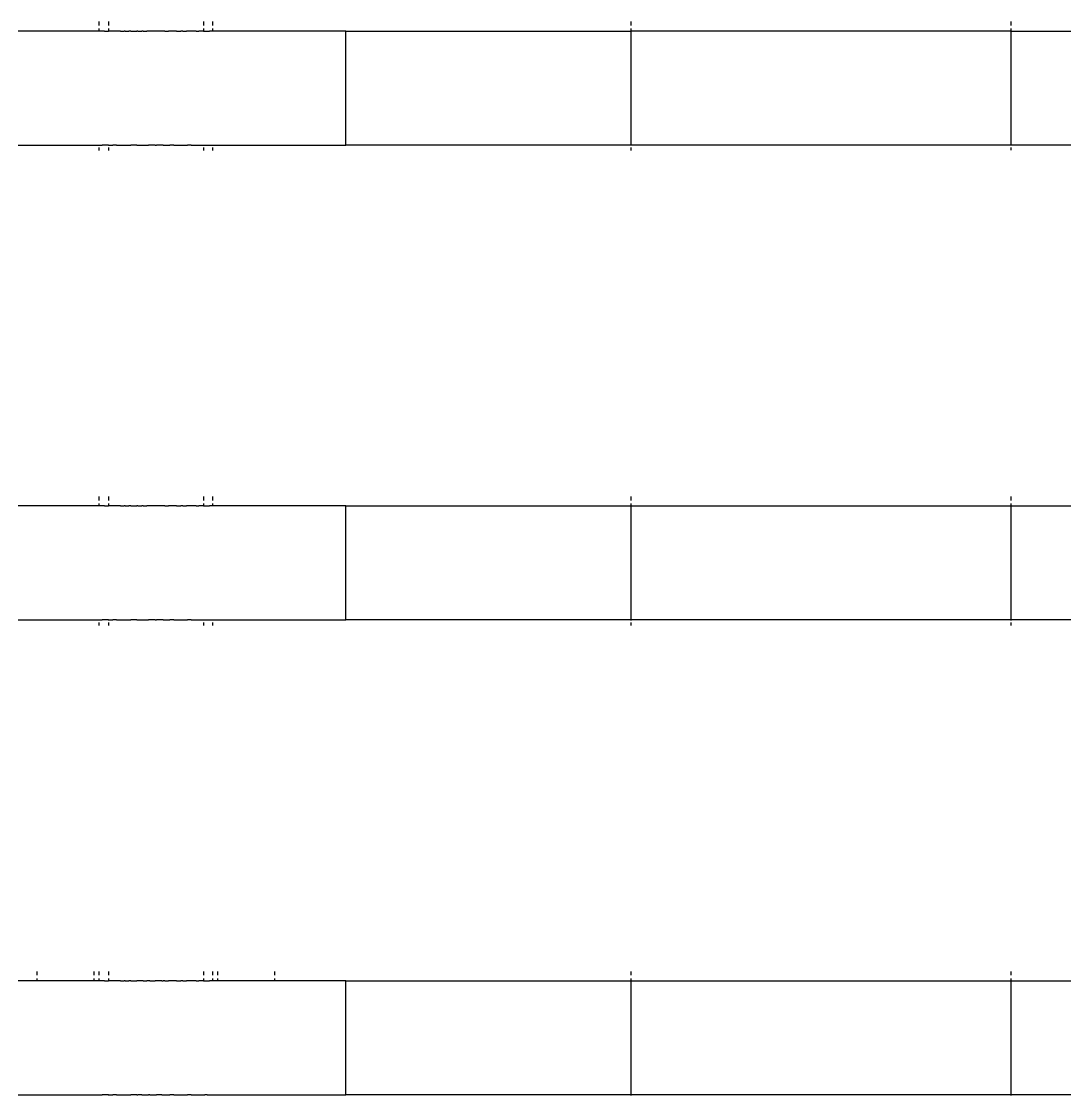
# Model space of a CAD drawing. Header units: millimetres. Extents: x -2916 to 2490, y 92 to 4100.
# Drawn here: x -1786.2 to -1676.5, y 2906.1 to 3019.1 of the extents above; entities that cross this region are included whole.
import ezdxf

# ---------------------------------------------------------------- set-up
doc = ezdxf.new("R2010")
doc.units = ezdxf.units.MM

msp = doc.modelspace()

# ---------------------------------------------------------------- linework, layer by layer
for p, q in [((-1778.08, 3019.14), (-1778.08, 3018.73)), ((-1777.08, 3019.14), (-1777.08, 3018.73)), ((-1767.08, 3019.14), (-1767.08, 3018.73)), ((-1766.08, 3018.73), (-1766.08, 3019.14)), ((-1722.08, 3018.73), (-1722.08, 3019.14)), ((-1682.08, 3018.73), (-1682.08, 3019.14)), ((-1785.88, 3018.14), (-1786.56, 3018.14)), ((-1785.18, 3018.14), (-1785.88, 3018.14)), ((-1784.45, 3018.14), (-1785.18, 3018.14)), ((-1783.68, 3018.14), (-1784.45, 3018.14)), ((-1782.89, 3018.14), (-1783.68, 3018.14)), ((-1782.08, 3018.14), (-1782.89, 3018.14)), ((-1781.25, 3018.14), (-1782.08, 3018.14)), ((-1780.39, 3018.14), (-1781.25, 3018.14)), ((-1779.52, 3018.14), (-1780.39, 3018.14)), ((-1778.62, 3018.14), (-1779.52, 3018.14)), ((-1778.08, 3018.14), (-1778.62, 3018.14)), ((-1778.08, 3018.41), (-1778.08, 3018.21)), ((-1778.08, 3018.21), (-1778.08, 3018.18)), ((-1778.08, 3018.18), (-1778.08, 3018.14)), ((-1777.72, 3018.14), (-1778.08, 3018.14)), ((-1777.49, 3018.14), (-1777.72, 3018.14)), ((-1777.49, 3018.14), (-1777.08, 3018.14)), ((-1777.08, 3018.41), (-1777.08, 3018.21)), ((-1777.08, 3018.21), (-1777.08, 3018.18)), ((-1777.08, 3018.18), (-1777.08, 3018.14)), ((-1777.04, 3018.14), (-1777.08, 3018.14)), ((-1776.86, 3018.14), (-1777.04, 3018.14)), ((-1776.8, 3018.14), (-1776.86, 3018.14)), ((-1776.6, 3018.14), (-1776.8, 3018.14)), ((-1776.22, 3018.14), (-1776.6, 3018.14)), ((-1775.87, 3018.14), (-1776.22, 3018.14)), ((-1775.81, 3018.14), (-1775.87, 3018.14)), ((-1775.81, 3018.14), (-1775.41, 3018.14)), ((-1775.3, 3018.14), (-1775.41, 3018.14)), ((-1775.3, 3018.14), (-1774.93, 3018.14)), ((-1774.72, 3018.14), (-1774.93, 3018.14)), ((-1774.72, 3018.14), (-1774.09, 3018.14)), ((-1773.98, 3018.14), (-1774.09, 3018.14)), ((-1773.98, 3018.14), (-1773.56, 3018.14)), ((-1773.42, 3018.14), (-1773.56, 3018.14)), ((-1773.42, 3018.14), (-1773.03, 3018.14)), ((-1772.87, 3018.14), (-1773.03, 3018.14)), ((-1772.72, 3018.14), (-1772.87, 3018.14)), ((-1772.16, 3018.14), (-1772.72, 3018.14)), ((-1772.08, 3018.14), (-1772.16, 3018.14)), ((-1772.01, 3018.14), (-1772.08, 3018.14)), ((-1771.44, 3018.14), (-1772.01, 3018.14)), ((-1771.3, 3018.14), (-1771.44, 3018.14)), ((-1771.13, 3018.14), (-1771.3, 3018.14)), ((-1771.13, 3018.14), (-1770.74, 3018.14)), ((-1770.6, 3018.14), (-1770.74, 3018.14)), ((-1770.18, 3018.14), (-1770.6, 3018.14)), ((-1770.07, 3018.14), (-1770.18, 3018.14)), ((-1769.92, 3018.14), (-1770.07, 3018.14)), ((-1769.92, 3018.14), (-1769.44, 3018.14)), ((-1769.32, 3018.14), (-1769.44, 3018.14)), ((-1769.24, 3018.14), (-1769.32, 3018.14)), ((-1769.24, 3018.14), (-1768.86, 3018.14)), ((-1768.75, 3018.14), (-1768.86, 3018.14)), ((-1768.35, 3018.14), (-1768.75, 3018.14)), ((-1768.28, 3018.14), (-1768.35, 3018.14)), ((-1768.26, 3018.14), (-1768.28, 3018.14)), ((-1767.94, 3018.14), (-1768.26, 3018.14)), ((-1767.84, 3018.14), (-1767.94, 3018.14)), ((-1767.84, 3018.14), (-1767.56, 3018.14)), ((-1767.5, 3018.14), (-1767.56, 3018.14)), ((-1767.36, 3018.14), (-1767.5, 3018.14)), ((-1767.31, 3018.14), (-1767.36, 3018.14)), ((-1767.26, 3018.14), (-1767.31, 3018.14)), ((-1767.13, 3018.14), (-1767.26, 3018.14)), ((-1767.08, 3018.14), (-1767.13, 3018.14)), ((-1767.08, 3018.41), (-1767.08, 3018.21)), ((-1767.08, 3018.21), (-1767.08, 3018.14)), ((-1767.08, 3018.14), (-1766.67, 3018.14)), ((-1766.67, 3018.14), (-1766.45, 3018.14)), ((-1766.08, 3018.14), (-1766.45, 3018.14)), ((-1766.08, 3018.21), (-1766.08, 3018.41)), ((-1766.08, 3018.18), (-1766.08, 3018.21)), ((-1766.08, 3018.14), (-1766.08, 3018.18)), ((-1765.54, 3018.14), (-1766.08, 3018.14)), ((-1764.65, 3018.14), (-1765.54, 3018.14)), ((-1763.77, 3018.14), (-1764.65, 3018.14)), ((-1762.92, 3018.14), (-1763.77, 3018.14)), ((-1762.08, 3018.14), (-1762.92, 3018.14)), ((-1761.27, 3018.14), (-1762.08, 3018.14)), ((-1760.48, 3018.14), (-1761.27, 3018.14)), ((-1759.72, 3018.14), (-1760.48, 3018.14)), ((-1758.98, 3018.14), (-1759.72, 3018.14)), ((-1758.28, 3018.14), (-1758.98, 3018.14)), ((-1757.61, 3018.14), (-1758.28, 3018.14)), ((-1756.97, 3018.14), (-1757.61, 3018.14)), ((-1756.36, 3018.14), (-1756.97, 3018.14)), ((-1755.79, 3018.14), (-1756.36, 3018.14)), ((-1755.26, 3018.14), (-1755.79, 3018.14)), ((-1754.76, 3018.14), (-1755.26, 3018.14)), ((-1754.31, 3018.14), (-1754.76, 3018.14)), ((-1753.89, 3018.14), (-1754.31, 3018.14)), ((-1753.51, 3018.14), (-1753.89, 3018.14)), ((-1753.18, 3018.14), (-1753.51, 3018.14)), ((-1752.89, 3018.14), (-1753.18, 3018.14)), ((-1752.65, 3018.14), (-1752.89, 3018.14)), ((-1752.44, 3018.14), (-1752.65, 3018.14)), ((-1752.29, 3018.14), (-1752.44, 3018.14)), ((-1752.17, 3018.14), (-1752.29, 3018.14)), ((-1752.08, 3018.14), (-1752.17, 3018.14)), ((-1752.08, 3006.14), (-1752.08, 3018.14)), ((-1752.08, 3018.14), (-1722.08, 3018.14)), ((-1722.08, 3018.21), (-1722.08, 3018.41)), ((-1722.08, 3018.18), (-1722.08, 3018.21)), ((-1722.08, 3018.14), (-1722.08, 3018.18)), ((-1722.08, 3006.14), (-1722.08, 3018.14)), ((-1682.08, 3018.14), (-1722.08, 3018.14)), ((-1682.08, 3018.21), (-1682.08, 3018.41)), ((-1682.08, 3018.17), (-1682.08, 3018.21)), ((-1682.08, 3018.14), (-1682.08, 3018.17)), ((-1682.08, 3016.28), (-1682.08, 3018.14)), ((-1682.08, 3018.14), (-1681.17, 3018.14)), ((-1681.17, 3018.14), (-1663.4, 3018.14)), ((-1682.08, 3006.14), (-1682.08, 3016.28)), ((-1786.56, 3006.14), (-1785.88, 3006.14)), ((-1785.88, 3006.14), (-1785.18, 3006.14)), ((-1785.18, 3006.14), (-1784.45, 3006.14)), ((-1784.45, 3006.14), (-1783.68, 3006.14)), ((-1783.68, 3006.14), (-1782.89, 3006.14)), ((-1782.89, 3006.14), (-1782.08, 3006.14)), ((-1782.08, 3006.14), (-1781.25, 3006.14)), ((-1781.25, 3006.14), (-1780.39, 3006.14)), ((-1780.39, 3006.14), (-1779.52, 3006.14)), ((-1779.52, 3006.14), (-1778.62, 3006.14)), ((-1778.62, 3006.14), (-1778.08, 3006.14)), ((-1778.08, 3006.14), (-1778.08, 3006.08)), ((-1778.08, 3006.14), (-1777.72, 3006.14)), ((-1778.08, 3005.88), (-1778.08, 3005.56)), ((-1777.49, 3006.14), (-1777.72, 3006.14)), ((-1777.08, 3006.14), (-1777.49, 3006.14)), ((-1777.08, 3006.14), (-1777.08, 3006.08)), ((-1777.08, 3006.14), (-1777.04, 3006.14)), ((-1777.08, 3005.88), (-1777.08, 3005.56)), ((-1777.04, 3006.14), (-1776.86, 3006.14)), ((-1776.86, 3006.14), (-1776.8, 3006.14)), ((-1776.8, 3006.14), (-1776.6, 3006.14)), ((-1776.22, 3006.14), (-1776.6, 3006.14)), ((-1776.22, 3006.14), (-1775.87, 3006.14)), ((-1775.87, 3006.14), (-1775.81, 3006.14)), ((-1775.81, 3006.14), (-1775.41, 3006.14)), ((-1775.41, 3006.14), (-1775.3, 3006.14)), ((-1775.3, 3006.14), (-1774.93, 3006.14)), ((-1774.93, 3006.14), (-1774.72, 3006.14)), ((-1774.09, 3006.14), (-1774.72, 3006.14)), ((-1774.09, 3006.14), (-1773.98, 3006.14)), ((-1773.98, 3006.14), (-1773.56, 3006.14)), ((-1773.56, 3006.14), (-1773.42, 3006.14)), ((-1773.42, 3006.14), (-1773.03, 3006.14)), ((-1773.03, 3006.14), (-1772.87, 3006.14)), ((-1772.72, 3006.14), (-1772.87, 3006.14)), ((-1772.16, 3006.14), (-1772.72, 3006.14)), ((-1772.16, 3006.14), (-1772.08, 3006.14)), ((-1772.08, 3006.14), (-1772.01, 3006.14)), ((-1771.44, 3006.14), (-1772.01, 3006.14)), ((-1771.3, 3006.14), (-1771.44, 3006.14)), ((-1771.3, 3006.14), (-1771.13, 3006.14)), ((-1771.13, 3006.14), (-1770.74, 3006.14)), ((-1770.74, 3006.14), (-1770.6, 3006.14)), ((-1770.18, 3006.14), (-1770.6, 3006.14)), ((-1770.18, 3006.14), (-1770.07, 3006.14)), ((-1770.07, 3006.14), (-1769.92, 3006.14)), ((-1769.92, 3006.14), (-1769.44, 3006.14)), ((-1769.44, 3006.14), (-1769.32, 3006.14)), ((-1769.32, 3006.14), (-1769.24, 3006.14)), ((-1769.24, 3006.14), (-1768.86, 3006.14)), ((-1768.86, 3006.14), (-1768.75, 3006.14)), ((-1768.35, 3006.14), (-1768.75, 3006.14)), ((-1768.35, 3006.14), (-1768.28, 3006.14)), ((-1768.28, 3006.14), (-1768.26, 3006.14)), ((-1768.26, 3006.14), (-1767.94, 3006.14)), ((-1767.94, 3006.14), (-1767.84, 3006.14)), ((-1767.84, 3006.14), (-1767.56, 3006.14)), ((-1767.56, 3006.14), (-1767.5, 3006.14)), ((-1767.5, 3006.14), (-1767.36, 3006.14)), ((-1767.36, 3006.14), (-1767.31, 3006.14)), ((-1767.31, 3006.14), (-1767.26, 3006.14)), ((-1767.26, 3006.14), (-1767.13, 3006.14)), ((-1767.13, 3006.14), (-1767.08, 3006.14)), ((-1767.08, 3006.14), (-1767.08, 3006.08)), ((-1767.08, 3006.14), (-1766.67, 3006.14)), ((-1767.08, 3005.88), (-1767.08, 3005.56)), ((-1766.67, 3006.14), (-1766.45, 3006.14)), ((-1766.45, 3006.14), (-1766.08, 3006.14)), ((-1766.08, 3006.08), (-1766.08, 3006.14)), ((-1766.08, 3006.14), (-1765.54, 3006.14)), ((-1766.08, 3005.56), (-1766.08, 3005.88)), ((-1765.54, 3006.14), (-1764.65, 3006.14)), ((-1764.65, 3006.14), (-1763.77, 3006.14)), ((-1763.77, 3006.14), (-1762.92, 3006.14)), ((-1762.92, 3006.14), (-1762.08, 3006.14)), ((-1762.08, 3006.14), (-1761.27, 3006.14)), ((-1761.27, 3006.14), (-1760.48, 3006.14)), ((-1760.48, 3006.14), (-1759.72, 3006.14)), ((-1759.72, 3006.14), (-1758.98, 3006.14)), ((-1758.98, 3006.14), (-1758.28, 3006.14)), ((-1758.28, 3006.14), (-1757.61, 3006.14)), ((-1757.61, 3006.14), (-1756.97, 3006.14)), ((-1756.97, 3006.14), (-1756.36, 3006.14)), ((-1756.36, 3006.14), (-1755.79, 3006.14)), ((-1755.79, 3006.14), (-1755.26, 3006.14)), ((-1755.26, 3006.14), (-1754.76, 3006.14)), ((-1754.76, 3006.14), (-1754.31, 3006.14)), ((-1754.31, 3006.14), (-1753.89, 3006.14)), ((-1753.89, 3006.14), (-1753.51, 3006.14)), ((-1753.51, 3006.14), (-1753.18, 3006.14)), ((-1753.18, 3006.14), (-1752.89, 3006.14)), ((-1752.89, 3006.14), (-1752.65, 3006.14)), ((-1752.65, 3006.14), (-1752.44, 3006.14)), ((-1752.44, 3006.14), (-1752.29, 3006.14)), ((-1752.29, 3006.14), (-1752.17, 3006.14)), ((-1752.17, 3006.14), (-1752.08, 3006.14)), ((-1722.08, 3006.14), (-1752.08, 3006.14)), ((-1722.08, 3006.1), (-1722.08, 3006.14)), ((-1682.08, 3006.14), (-1722.08, 3006.14)), ((-1722.08, 3006.08), (-1722.08, 3006.1)), ((-1722.08, 3005.56), (-1722.08, 3005.88)), ((-1663.4, 3006.14), (-1682.08, 3006.14)), ((-1682.08, 3006.11), (-1682.08, 3006.14)), ((-1682.08, 3006.08), (-1682.08, 3006.11)), ((-1682.08, 3005.58), (-1682.08, 3005.88)), ((-1785.88, 2968.14), (-1786.56, 2968.14)), ((-1785.18, 2968.14), (-1785.88, 2968.14)), ((-1784.45, 2968.14), (-1785.18, 2968.14)), ((-1783.68, 2968.14), (-1784.45, 2968.14)), ((-1782.89, 2968.14), (-1783.68, 2968.14)), ((-1782.08, 2968.14), (-1782.89, 2968.14)), ((-1781.25, 2968.14), (-1782.08, 2968.14)), ((-1780.39, 2968.14), (-1781.25, 2968.14)), ((-1779.52, 2968.14), (-1780.39, 2968.14)), ((-1778.62, 2968.14), (-1779.52, 2968.14)), ((-1778.08, 2968.14), (-1778.62, 2968.14)), ((-1778.08, 2969.14), (-1778.08, 2968.73)), ((-1778.08, 2968.41), (-1778.08, 2968.21)), ((-1778.08, 2968.21), (-1778.08, 2968.18)), ((-1778.08, 2968.18), (-1778.08, 2968.14)), ((-1777.72, 2968.14), (-1778.08, 2968.14)), ((-1777.49, 2968.14), (-1777.72, 2968.14)), ((-1777.49, 2968.14), (-1777.08, 2968.14)), ((-1777.08, 2969.14), (-1777.08, 2968.73)), ((-1777.08, 2968.41), (-1777.08, 2968.21)), ((-1777.08, 2968.21), (-1777.08, 2968.18)), ((-1777.08, 2968.18), (-1777.08, 2968.14)), ((-1777.04, 2968.14), (-1777.08, 2968.14)), ((-1776.86, 2968.14), (-1777.04, 2968.14)), ((-1776.8, 2968.14), (-1776.86, 2968.14)), ((-1776.6, 2968.14), (-1776.8, 2968.14)), ((-1776.22, 2968.14), (-1776.6, 2968.14)), ((-1775.87, 2968.14), (-1776.22, 2968.14)), ((-1775.81, 2968.14), (-1775.87, 2968.14)), ((-1775.81, 2968.14), (-1775.41, 2968.14)), ((-1775.3, 2968.14), (-1775.41, 2968.14)), ((-1775.3, 2968.14), (-1774.93, 2968.14)), ((-1774.72, 2968.14), (-1774.93, 2968.14)), ((-1774.72, 2968.14), (-1774.09, 2968.14)), ((-1773.98, 2968.14), (-1774.09, 2968.14)), ((-1773.98, 2968.14), (-1773.56, 2968.14)), ((-1773.42, 2968.14), (-1773.56, 2968.14)), ((-1773.42, 2968.14), (-1773.03, 2968.14)), ((-1772.87, 2968.14), (-1773.03, 2968.14)), ((-1772.72, 2968.14), (-1772.87, 2968.14)), ((-1772.16, 2968.14), (-1772.72, 2968.14)), ((-1772.08, 2968.14), (-1772.16, 2968.14)), ((-1772.01, 2968.14), (-1772.08, 2968.14)), ((-1771.44, 2968.14), (-1772.01, 2968.14)), ((-1771.3, 2968.14), (-1771.44, 2968.14)), ((-1771.13, 2968.14), (-1771.3, 2968.14)), ((-1771.13, 2968.14), (-1770.74, 2968.14)), ((-1770.6, 2968.14), (-1770.74, 2968.14)), ((-1770.18, 2968.14), (-1770.6, 2968.14)), ((-1770.07, 2968.14), (-1770.18, 2968.14)), ((-1769.92, 2968.14), (-1770.07, 2968.14)), ((-1769.92, 2968.14), (-1769.44, 2968.14)), ((-1769.32, 2968.14), (-1769.44, 2968.14)), ((-1769.24, 2968.14), (-1769.32, 2968.14)), ((-1769.24, 2968.14), (-1768.86, 2968.14)), ((-1768.75, 2968.14), (-1768.86, 2968.14)), ((-1768.35, 2968.14), (-1768.75, 2968.14)), ((-1768.28, 2968.14), (-1768.35, 2968.14)), ((-1768.26, 2968.14), (-1768.28, 2968.14)), ((-1767.94, 2968.14), (-1768.26, 2968.14)), ((-1767.84, 2968.14), (-1767.94, 2968.14)), ((-1767.84, 2968.14), (-1767.56, 2968.14)), ((-1767.5, 2968.14), (-1767.56, 2968.14)), ((-1767.36, 2968.14), (-1767.5, 2968.14)), ((-1767.31, 2968.14), (-1767.36, 2968.14)), ((-1767.26, 2968.14), (-1767.31, 2968.14)), ((-1767.13, 2968.14), (-1767.26, 2968.14)), ((-1767.08, 2968.14), (-1767.13, 2968.14)), ((-1767.08, 2969.14), (-1767.08, 2968.73)), ((-1767.08, 2968.41), (-1767.08, 2968.21)), ((-1767.08, 2968.21), (-1767.08, 2968.18)), ((-1767.08, 2968.18), (-1767.08, 2968.14)), ((-1767.08, 2968.14), (-1766.67, 2968.14)), ((-1766.67, 2968.14), (-1766.45, 2968.14)), ((-1766.08, 2968.14), (-1766.45, 2968.14)), ((-1766.08, 2968.73), (-1766.08, 2969.14)), ((-1766.08, 2968.21), (-1766.08, 2968.41)), ((-1766.08, 2968.18), (-1766.08, 2968.21)), ((-1766.08, 2968.14), (-1766.08, 2968.18)), ((-1765.54, 2968.14), (-1766.08, 2968.14)), ((-1764.65, 2968.14), (-1765.54, 2968.14)), ((-1763.77, 2968.14), (-1764.65, 2968.14)), ((-1762.92, 2968.14), (-1763.77, 2968.14)), ((-1762.08, 2968.14), (-1762.92, 2968.14)), ((-1761.27, 2968.14), (-1762.08, 2968.14)), ((-1760.48, 2968.14), (-1761.27, 2968.14)), ((-1759.72, 2968.14), (-1760.48, 2968.14)), ((-1758.98, 2968.14), (-1759.72, 2968.14)), ((-1758.28, 2968.14), (-1758.98, 2968.14)), ((-1757.61, 2968.14), (-1758.28, 2968.14)), ((-1756.97, 2968.14), (-1757.61, 2968.14)), ((-1756.36, 2968.14), (-1756.97, 2968.14)), ((-1755.79, 2968.14), (-1756.36, 2968.14)), ((-1755.26, 2968.14), (-1755.79, 2968.14)), ((-1754.76, 2968.14), (-1755.26, 2968.14)), ((-1754.31, 2968.14), (-1754.76, 2968.14)), ((-1753.89, 2968.14), (-1754.31, 2968.14)), ((-1753.51, 2968.14), (-1753.89, 2968.14)), ((-1753.18, 2968.14), (-1753.51, 2968.14)), ((-1752.89, 2968.14), (-1753.18, 2968.14)), ((-1752.65, 2968.14), (-1752.89, 2968.14)), ((-1752.44, 2968.14), (-1752.65, 2968.14)), ((-1752.29, 2968.14), (-1752.44, 2968.14)), ((-1752.17, 2968.14), (-1752.29, 2968.14)), ((-1752.08, 2968.14), (-1752.17, 2968.14)), ((-1752.08, 2956.14), (-1752.08, 2968.14)), ((-1752.08, 2968.14), (-1722.08, 2968.14)), ((-1722.08, 2968.73), (-1722.08, 2969.14)), ((-1722.08, 2968.21), (-1722.08, 2968.41)), ((-1722.08, 2968.14), (-1722.08, 2968.21)), ((-1722.08, 2968.14), (-1691.53, 2968.14)), ((-1722.08, 2956.14), (-1722.08, 2968.14)), ((-1691.53, 2968.14), (-1682.08, 2968.14)), ((-1682.08, 2968.73), (-1682.08, 2969.14)), ((-1682.08, 2968.21), (-1682.08, 2968.41)), ((-1682.08, 2968.14), (-1682.08, 2968.21)), ((-1682.08, 2956.14), (-1682.08, 2968.14)), ((-1682.08, 2968.14), (-1663.4, 2968.14)), ((-1786.56, 2956.14), (-1785.88, 2956.14)), ((-1785.88, 2956.14), (-1785.18, 2956.14)), ((-1785.18, 2956.14), (-1784.45, 2956.14)), ((-1784.45, 2956.14), (-1783.68, 2956.14)), ((-1783.68, 2956.14), (-1782.89, 2956.14)), ((-1782.89, 2956.14), (-1782.08, 2956.14)), ((-1782.08, 2956.14), (-1781.25, 2956.14)), ((-1781.25, 2956.14), (-1780.39, 2956.14)), ((-1780.39, 2956.14), (-1779.52, 2956.14)), ((-1779.52, 2956.14), (-1778.62, 2956.14)), ((-1778.62, 2956.14), (-1778.08, 2956.14)), ((-1778.08, 2956.14), (-1778.08, 2956.08)), ((-1778.08, 2956.14), (-1777.72, 2956.14)), ((-1778.08, 2955.88), (-1778.08, 2955.56)), ((-1777.49, 2956.14), (-1777.72, 2956.14)), ((-1777.08, 2956.14), (-1777.49, 2956.14)), ((-1777.08, 2956.14), (-1777.08, 2956.08)), ((-1777.08, 2956.14), (-1777.04, 2956.14)), ((-1777.08, 2955.88), (-1777.08, 2955.56)), ((-1777.04, 2956.14), (-1776.86, 2956.14)), ((-1776.86, 2956.14), (-1776.8, 2956.14)), ((-1776.8, 2956.14), (-1776.6, 2956.14)), ((-1776.22, 2956.14), (-1776.6, 2956.14)), ((-1776.22, 2956.14), (-1775.87, 2956.14)), ((-1775.87, 2956.14), (-1775.81, 2956.14)), ((-1775.81, 2956.14), (-1775.41, 2956.14)), ((-1775.41, 2956.14), (-1775.3, 2956.14)), ((-1775.3, 2956.14), (-1774.93, 2956.14)), ((-1774.93, 2956.14), (-1774.72, 2956.14)), ((-1774.09, 2956.14), (-1774.72, 2956.14)), ((-1774.09, 2956.14), (-1773.98, 2956.14)), ((-1773.98, 2956.14), (-1773.56, 2956.14)), ((-1773.56, 2956.14), (-1773.42, 2956.14)), ((-1773.42, 2956.14), (-1773.03, 2956.14)), ((-1773.03, 2956.14), (-1772.87, 2956.14)), ((-1772.72, 2956.14), (-1772.87, 2956.14)), ((-1772.16, 2956.14), (-1772.72, 2956.14)), ((-1772.16, 2956.14), (-1772.08, 2956.14)), ((-1772.08, 2956.14), (-1772.01, 2956.14)), ((-1771.44, 2956.14), (-1772.01, 2956.14)), ((-1771.3, 2956.14), (-1771.44, 2956.14)), ((-1771.3, 2956.14), (-1771.13, 2956.14)), ((-1771.13, 2956.14), (-1770.74, 2956.14)), ((-1770.74, 2956.14), (-1770.6, 2956.14)), ((-1770.18, 2956.14), (-1770.6, 2956.14)), ((-1770.18, 2956.14), (-1770.07, 2956.14)), ((-1770.07, 2956.14), (-1769.92, 2956.14)), ((-1769.92, 2956.14), (-1769.44, 2956.14)), ((-1769.44, 2956.14), (-1769.32, 2956.14)), ((-1769.32, 2956.14), (-1769.24, 2956.14)), ((-1769.24, 2956.14), (-1768.86, 2956.14)), ((-1768.86, 2956.14), (-1768.75, 2956.14)), ((-1768.35, 2956.14), (-1768.75, 2956.14)), ((-1768.35, 2956.14), (-1768.28, 2956.14)), ((-1768.28, 2956.14), (-1768.26, 2956.14)), ((-1768.26, 2956.14), (-1767.94, 2956.14)), ((-1767.94, 2956.14), (-1767.84, 2956.14)), ((-1767.84, 2956.14), (-1767.56, 2956.14)), ((-1767.56, 2956.14), (-1767.5, 2956.14)), ((-1767.5, 2956.14), (-1767.36, 2956.14)), ((-1767.36, 2956.14), (-1767.31, 2956.14)), ((-1767.31, 2956.14), (-1767.26, 2956.14)), ((-1767.26, 2956.14), (-1767.13, 2956.14)), ((-1767.13, 2956.14), (-1767.08, 2956.14)), ((-1767.08, 2956.14), (-1767.08, 2956.08)), ((-1767.08, 2956.14), (-1766.67, 2956.14)), ((-1767.08, 2955.88), (-1767.08, 2955.56)), ((-1766.67, 2956.14), (-1766.45, 2956.14)), ((-1766.45, 2956.14), (-1766.08, 2956.14)), ((-1766.08, 2956.08), (-1766.08, 2956.14)), ((-1766.08, 2956.14), (-1765.54, 2956.14)), ((-1766.08, 2955.56), (-1766.08, 2955.88)), ((-1765.54, 2956.14), (-1764.65, 2956.14)), ((-1764.65, 2956.14), (-1763.77, 2956.14)), ((-1763.77, 2956.14), (-1762.92, 2956.14)), ((-1762.92, 2956.14), (-1762.08, 2956.14)), ((-1762.08, 2956.14), (-1761.27, 2956.14)), ((-1761.27, 2956.14), (-1760.48, 2956.14)), ((-1760.48, 2956.14), (-1759.72, 2956.14)), ((-1759.72, 2956.14), (-1758.98, 2956.14)), ((-1758.98, 2956.14), (-1758.28, 2956.14)), ((-1758.28, 2956.14), (-1757.61, 2956.14)), ((-1757.61, 2956.14), (-1756.97, 2956.14)), ((-1756.97, 2956.14), (-1756.36, 2956.14)), ((-1756.36, 2956.14), (-1755.79, 2956.14)), ((-1755.79, 2956.14), (-1755.26, 2956.14)), ((-1755.26, 2956.14), (-1754.76, 2956.14)), ((-1754.76, 2956.14), (-1754.31, 2956.14)), ((-1754.31, 2956.14), (-1753.89, 2956.14)), ((-1753.89, 2956.14), (-1753.51, 2956.14)), ((-1753.51, 2956.14), (-1753.18, 2956.14)), ((-1753.18, 2956.14), (-1752.89, 2956.14)), ((-1752.89, 2956.14), (-1752.65, 2956.14)), ((-1752.65, 2956.14), (-1752.44, 2956.14)), ((-1752.44, 2956.14), (-1752.29, 2956.14)), ((-1752.29, 2956.14), (-1752.17, 2956.14)), ((-1752.17, 2956.14), (-1752.08, 2956.14)), ((-1722.08, 2956.14), (-1752.08, 2956.14)), ((-1722.08, 2956.11), (-1722.08, 2956.14)), ((-1682.08, 2956.14), (-1722.08, 2956.14)), ((-1722.08, 2956.08), (-1722.08, 2956.11)), ((-1722.08, 2955.56), (-1722.08, 2955.88)), ((-1682.08, 2956.11), (-1682.08, 2956.14)), ((-1663.4, 2956.14), (-1682.08, 2956.14)), ((-1682.08, 2956.08), (-1682.08, 2956.11)), ((-1682.08, 2955.56), (-1682.08, 2955.88)), ((-1784.58, 2918.73), (-1784.58, 2919.14)), ((-1784.58, 2918.21), (-1784.58, 2918.41)), ((-1778.58, 2918.73), (-1778.58, 2919.14)), ((-1778.58, 2918.21), (-1778.58, 2918.41)), ((-1778.08, 2919.14), (-1778.08, 2918.73)), ((-1778.08, 2918.41), (-1778.08, 2918.21)), ((-1777.08, 2919.14), (-1777.08, 2918.73)), ((-1777.08, 2918.41), (-1777.08, 2918.21)), ((-1767.08, 2919.14), (-1767.08, 2918.73)), ((-1767.08, 2918.41), (-1767.08, 2918.21)), ((-1766.08, 2918.73), (-1766.08, 2919.14)), ((-1766.08, 2918.21), (-1766.08, 2918.41)), ((-1765.58, 2919.14), (-1765.58, 2918.73)), ((-1765.58, 2918.41), (-1765.58, 2918.21)), ((-1759.58, 2919.14), (-1759.58, 2918.73)), ((-1759.58, 2918.41), (-1759.58, 2918.21)), ((-1722.08, 2918.73), (-1722.08, 2919.14)), ((-1722.08, 2918.21), (-1722.08, 2918.41)), ((-1682.08, 2918.73), (-1682.08, 2919.14)), ((-1682.08, 2918.21), (-1682.08, 2918.41)), ((-1785.88, 2918.14), (-1786.56, 2918.14)), ((-1785.18, 2918.14), (-1785.88, 2918.14)), ((-1784.58, 2918.14), (-1785.18, 2918.14)), ((-1784.58, 2918.14), (-1784.58, 2918.21)), ((-1784.45, 2918.14), (-1784.58, 2918.14)), ((-1783.68, 2918.14), (-1784.45, 2918.14)), ((-1782.89, 2918.14), (-1783.68, 2918.14)), ((-1782.08, 2918.14), (-1782.89, 2918.14)), ((-1781.25, 2918.14), (-1782.08, 2918.14)), ((-1780.39, 2918.14), (-1781.25, 2918.14)), ((-1779.52, 2918.14), (-1780.39, 2918.14)), ((-1778.62, 2918.14), (-1779.52, 2918.14)), ((-1778.58, 2918.14), (-1778.62, 2918.14)), ((-1778.58, 2918.18), (-1778.58, 2918.21)), ((-1778.58, 2918.14), (-1778.58, 2918.18)), ((-1778.08, 2918.14), (-1778.58, 2918.14)), ((-1778.08, 2918.21), (-1778.08, 2918.14)), ((-1777.72, 2918.14), (-1778.08, 2918.14)), ((-1777.49, 2918.14), (-1777.72, 2918.14)), ((-1777.49, 2918.14), (-1777.08, 2918.14)), ((-1777.08, 2918.21), (-1777.08, 2918.18)), ((-1777.08, 2918.18), (-1777.08, 2918.14)), ((-1777.04, 2918.14), (-1777.08, 2918.14)), ((-1776.86, 2918.14), (-1777.04, 2918.14)), ((-1776.8, 2918.14), (-1776.86, 2918.14)), ((-1776.6, 2918.14), (-1776.8, 2918.14)), ((-1776.22, 2918.14), (-1776.6, 2918.14)), ((-1775.87, 2918.14), (-1776.22, 2918.14)), ((-1775.81, 2918.14), (-1775.87, 2918.14)), ((-1775.81, 2918.14), (-1775.41, 2918.14)), ((-1775.3, 2918.14), (-1775.41, 2918.14)), ((-1775.3, 2918.14), (-1774.93, 2918.14)), ((-1774.72, 2918.14), (-1774.93, 2918.14)), ((-1774.72, 2918.14), (-1774.09, 2918.14)), ((-1773.98, 2918.14), (-1774.09, 2918.14)), ((-1773.56, 2918.14), (-1773.98, 2918.14)), ((-1773.42, 2918.14), (-1773.56, 2918.14)), ((-1773.42, 2918.14), (-1773.03, 2918.14)), ((-1772.87, 2918.14), (-1773.03, 2918.14)), ((-1772.72, 2918.14), (-1772.87, 2918.14)), ((-1772.72, 2918.14), (-1772.16, 2918.14)), ((-1772.08, 2918.14), (-1772.16, 2918.14)), ((-1772.01, 2918.14), (-1772.08, 2918.14)), ((-1771.44, 2918.14), (-1772.01, 2918.14)), ((-1771.44, 2918.14), (-1771.3, 2918.14)), ((-1771.13, 2918.14), (-1771.3, 2918.14)), ((-1771.13, 2918.14), (-1770.74, 2918.14)), ((-1770.6, 2918.14), (-1770.74, 2918.14)), ((-1770.18, 2918.14), (-1770.6, 2918.14)), ((-1770.07, 2918.14), (-1770.18, 2918.14)), ((-1769.92, 2918.14), (-1770.07, 2918.14)), ((-1769.92, 2918.14), (-1769.44, 2918.14)), ((-1769.32, 2918.14), (-1769.44, 2918.14)), ((-1769.24, 2918.14), (-1769.32, 2918.14)), ((-1769.24, 2918.14), (-1768.86, 2918.14)), ((-1768.75, 2918.14), (-1768.86, 2918.14)), ((-1768.35, 2918.14), (-1768.75, 2918.14)), ((-1768.28, 2918.14), (-1768.35, 2918.14)), ((-1768.26, 2918.14), (-1768.28, 2918.14)), ((-1767.94, 2918.14), (-1768.26, 2918.14)), ((-1767.84, 2918.14), (-1767.94, 2918.14)), ((-1767.84, 2918.14), (-1767.56, 2918.14)), ((-1767.5, 2918.14), (-1767.56, 2918.14)), ((-1767.36, 2918.14), (-1767.5, 2918.14)), ((-1767.31, 2918.14), (-1767.36, 2918.14)), ((-1767.26, 2918.14), (-1767.31, 2918.14)), ((-1767.13, 2918.14), (-1767.26, 2918.14)), ((-1767.08, 2918.14), (-1767.13, 2918.14)), ((-1767.08, 2918.21), (-1767.08, 2918.14)), ((-1767.08, 2918.14), (-1766.67, 2918.14)), ((-1766.67, 2918.14), (-1766.45, 2918.14)), ((-1766.08, 2918.14), (-1766.45, 2918.14)), ((-1766.08, 2918.14), (-1766.08, 2918.21)), ((-1765.58, 2918.14), (-1766.08, 2918.14)), ((-1765.58, 2918.21), (-1765.58, 2918.18)), ((-1765.58, 2918.18), (-1765.58, 2918.14)), ((-1765.54, 2918.14), (-1765.58, 2918.14)), ((-1764.65, 2918.14), (-1765.54, 2918.14)), ((-1763.77, 2918.14), (-1764.65, 2918.14)), ((-1762.92, 2918.14), (-1763.77, 2918.14)), ((-1762.08, 2918.14), (-1762.92, 2918.14)), ((-1761.27, 2918.14), (-1762.08, 2918.14)), ((-1760.48, 2918.14), (-1761.27, 2918.14)), ((-1759.72, 2918.14), (-1760.48, 2918.14)), ((-1759.58, 2918.14), (-1759.72, 2918.14)), ((-1759.58, 2918.21), (-1759.58, 2918.14)), ((-1758.98, 2918.14), (-1759.58, 2918.14)), ((-1758.28, 2918.14), (-1758.98, 2918.14)), ((-1757.61, 2918.14), (-1758.28, 2918.14)), ((-1756.97, 2918.14), (-1757.61, 2918.14)), ((-1756.36, 2918.14), (-1756.97, 2918.14)), ((-1755.79, 2918.14), (-1756.36, 2918.14)), ((-1755.26, 2918.14), (-1755.79, 2918.14)), ((-1754.76, 2918.14), (-1755.26, 2918.14)), ((-1754.31, 2918.14), (-1754.76, 2918.14)), ((-1753.89, 2918.14), (-1754.31, 2918.14)), ((-1753.51, 2918.14), (-1753.89, 2918.14)), ((-1753.18, 2918.14), (-1753.51, 2918.14)), ((-1752.89, 2918.14), (-1753.18, 2918.14)), ((-1752.65, 2918.14), (-1752.89, 2918.14)), ((-1752.44, 2918.14), (-1752.65, 2918.14)), ((-1752.29, 2918.14), (-1752.44, 2918.14)), ((-1752.17, 2918.14), (-1752.29, 2918.14)), ((-1752.08, 2918.14), (-1752.17, 2918.14)), ((-1752.08, 2906.14), (-1752.08, 2918.14)), ((-1752.08, 2918.14), (-1722.08, 2918.14)), ((-1722.08, 2918.14), (-1722.08, 2918.21)), ((-1722.08, 2918.14), (-1691.53, 2918.14)), ((-1722.08, 2906.14), (-1722.08, 2918.14)), ((-1691.53, 2918.14), (-1682.08, 2918.14)), ((-1682.08, 2918.14), (-1682.08, 2918.21)), ((-1682.08, 2906.14), (-1682.08, 2918.14)), ((-1682.08, 2918.14), (-1663.4, 2918.14)), ((-1786.56, 2906.14), (-1785.88, 2906.14)), ((-1785.88, 2906.14), (-1785.18, 2906.14)), ((-1785.18, 2906.14), (-1784.58, 2906.14)), ((-1784.58, 2906.08), (-1784.58, 2906.14)), ((-1784.58, 2906.14), (-1784.45, 2906.14)), ((-1784.45, 2906.14), (-1783.68, 2906.14)), ((-1783.68, 2906.14), (-1782.89, 2906.14)), ((-1782.89, 2906.14), (-1782.08, 2906.14)), ((-1782.08, 2906.14), (-1781.25, 2906.14)), ((-1781.25, 2906.14), (-1780.39, 2906.14)), ((-1780.39, 2906.14), (-1779.52, 2906.14)), ((-1779.52, 2906.14), (-1778.62, 2906.14)), ((-1778.62, 2906.14), (-1778.58, 2906.14)), ((-1778.58, 2906.08), (-1778.58, 2906.14)), ((-1778.58, 2906.14), (-1778.08, 2906.14)), ((-1778.08, 2906.14), (-1778.08, 2906.08)), ((-1778.08, 2906.14), (-1777.72, 2906.14)), ((-1777.49, 2906.14), (-1777.72, 2906.14)), ((-1777.08, 2906.14), (-1777.49, 2906.14)), ((-1777.08, 2906.14), (-1777.08, 2906.08)), ((-1777.08, 2906.14), (-1777.04, 2906.14)), ((-1777.04, 2906.14), (-1776.86, 2906.14)), ((-1776.86, 2906.14), (-1776.8, 2906.14)), ((-1776.8, 2906.14), (-1776.6, 2906.14)), ((-1776.22, 2906.14), (-1776.6, 2906.14)), ((-1776.22, 2906.14), (-1775.87, 2906.14)), ((-1775.87, 2906.14), (-1775.81, 2906.14)), ((-1775.81, 2906.14), (-1775.41, 2906.14)), ((-1775.41, 2906.14), (-1775.3, 2906.14)), ((-1775.3, 2906.14), (-1774.93, 2906.14)), ((-1774.93, 2906.14), (-1774.72, 2906.14)), ((-1774.09, 2906.14), (-1774.72, 2906.14)), ((-1774.09, 2906.14), (-1773.98, 2906.14)), ((-1773.56, 2906.14), (-1773.98, 2906.14)), ((-1773.56, 2906.14), (-1773.42, 2906.14)), ((-1773.42, 2906.14), (-1773.03, 2906.14)), ((-1773.03, 2906.14), (-1772.87, 2906.14)), ((-1772.72, 2906.14), (-1772.87, 2906.14)), ((-1772.72, 2906.14), (-1772.16, 2906.14)), ((-1772.16, 2906.14), (-1772.08, 2906.14)), ((-1772.08, 2906.14), (-1772.01, 2906.14)), ((-1771.44, 2906.14), (-1772.01, 2906.14)), ((-1771.44, 2906.14), (-1771.3, 2906.14)), ((-1771.3, 2906.14), (-1771.13, 2906.14)), ((-1771.13, 2906.14), (-1770.74, 2906.14)), ((-1770.74, 2906.14), (-1770.6, 2906.14)), ((-1770.18, 2906.14), (-1770.6, 2906.14)), ((-1770.18, 2906.14), (-1770.07, 2906.14)), ((-1770.07, 2906.14), (-1769.92, 2906.14)), ((-1769.92, 2906.14), (-1769.44, 2906.14)), ((-1769.44, 2906.14), (-1769.32, 2906.14)), ((-1769.32, 2906.14), (-1769.24, 2906.14)), ((-1769.24, 2906.14), (-1768.86, 2906.14)), ((-1768.86, 2906.14), (-1768.75, 2906.14)), ((-1768.35, 2906.14), (-1768.75, 2906.14)), ((-1768.35, 2906.14), (-1768.28, 2906.14)), ((-1768.28, 2906.14), (-1768.26, 2906.14)), ((-1768.26, 2906.14), (-1767.94, 2906.14)), ((-1767.94, 2906.14), (-1767.84, 2906.14)), ((-1767.84, 2906.14), (-1767.56, 2906.14)), ((-1767.56, 2906.14), (-1767.5, 2906.14)), ((-1767.5, 2906.14), (-1767.36, 2906.14)), ((-1767.36, 2906.14), (-1767.31, 2906.14)), ((-1767.31, 2906.14), (-1767.26, 2906.14)), ((-1767.26, 2906.14), (-1767.13, 2906.14)), ((-1767.13, 2906.14), (-1767.08, 2906.14)), ((-1767.08, 2906.14), (-1767.08, 2906.08)), ((-1767.08, 2906.14), (-1766.93, 2906.14)), ((-1766.67, 2906.14), (-1766.93, 2906.14)), ((-1766.67, 2906.14), (-1766.45, 2906.14)), ((-1766.45, 2906.14), (-1766.08, 2906.14)), ((-1766.08, 2906.08), (-1766.08, 2906.14)), ((-1766.08, 2906.14), (-1765.58, 2906.14)), ((-1765.58, 2906.14), (-1765.58, 2906.08)), ((-1765.58, 2906.14), (-1765.54, 2906.14)), ((-1765.54, 2906.14), (-1764.65, 2906.14)), ((-1764.65, 2906.14), (-1763.77, 2906.14)), ((-1763.77, 2906.14), (-1762.92, 2906.14)), ((-1762.92, 2906.14), (-1762.08, 2906.14)), ((-1762.08, 2906.14), (-1761.27, 2906.14)), ((-1761.27, 2906.14), (-1760.48, 2906.14)), ((-1760.48, 2906.14), (-1759.72, 2906.14)), ((-1759.72, 2906.14), (-1759.58, 2906.14)), ((-1759.58, 2906.14), (-1759.58, 2906.08)), ((-1759.58, 2906.14), (-1758.98, 2906.14)), ((-1758.98, 2906.14), (-1758.28, 2906.14)), ((-1758.28, 2906.14), (-1757.61, 2906.14)), ((-1757.61, 2906.14), (-1756.97, 2906.14)), ((-1756.97, 2906.14), (-1756.36, 2906.14)), ((-1756.36, 2906.14), (-1755.79, 2906.14)), ((-1755.79, 2906.14), (-1755.26, 2906.14)), ((-1755.26, 2906.14), (-1754.76, 2906.14)), ((-1754.76, 2906.14), (-1754.31, 2906.14)), ((-1754.31, 2906.14), (-1753.89, 2906.14)), ((-1753.89, 2906.14), (-1753.51, 2906.14)), ((-1753.51, 2906.14), (-1753.18, 2906.14)), ((-1753.18, 2906.14), (-1752.89, 2906.14)), ((-1752.89, 2906.14), (-1752.65, 2906.14)), ((-1752.65, 2906.14), (-1752.44, 2906.14)), ((-1752.44, 2906.14), (-1752.29, 2906.14)), ((-1752.29, 2906.14), (-1752.17, 2906.14)), ((-1752.17, 2906.14), (-1752.08, 2906.14)), ((-1722.08, 2906.14), (-1752.08, 2906.14)), ((-1722.08, 2906.11), (-1722.08, 2906.14)), ((-1682.08, 2906.14), (-1722.08, 2906.14)), ((-1722.08, 2906.08), (-1722.08, 2906.11)), ((-1682.08, 2906.11), (-1682.08, 2906.14)), ((-1663.4, 2906.14), (-1682.08, 2906.14)), ((-1682.08, 2906.08), (-1682.08, 2906.11))]:
    msp.add_line(p, q)

doc.saveas('drawing.dxf')
